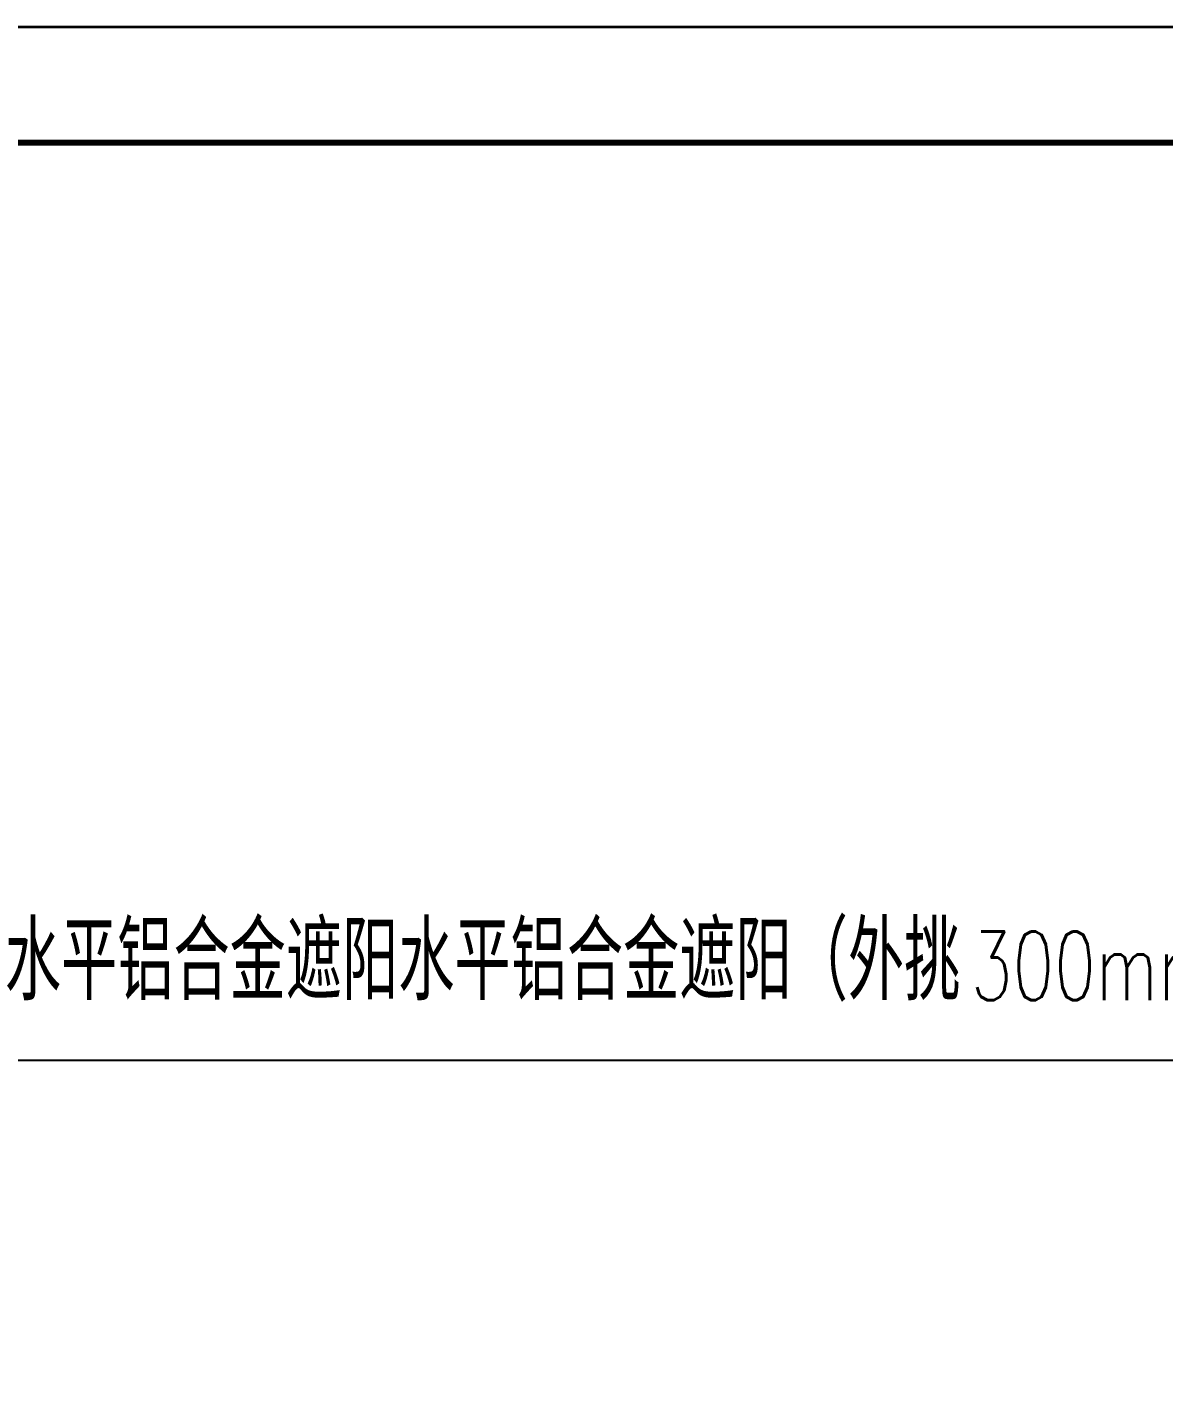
# Model space of a CAD drawing. Header units: millimetres. Extents: x 708158 to 1984082, y -168213 to -53.
# Drawn here: x 1019963 to 1034712, y -36167 to -18600 of the extents above; entities that cross this region are included whole.
import ezdxf

# ---------------------------------------------------------------- set-up
doc = ezdxf.new("R2010")
doc.units = ezdxf.units.MM
doc.header["$LTSCALE"] = 1000
doc.layers.get('0').update_dxf_attribs({"color": 8})
doc.layers.add('DIM_LEAD', color=3, linetype='Continuous')
doc.layers.add('PUB_TEXT', color=7, linetype='Continuous')
doc.layers.add('图框', color=4, linetype='Continuous', lineweight=35)
doc.styles.add('_TCH_DIM', font='SIMPLEX', dxfattribs={"bigfont": 'GBCBIG'})

# ---------------------------------------------------------------- blocks, each defined once
blk = doc.blocks.new('A$C998f5811')
at = {"layer": '图框', "color": 4}
blk.add_line((0, 89100), (-126150, 89100), dxfattribs=at)
at = {"layer": '图框', "color": 4, "const_width": 74.2}
blk.add_lwpolyline([(-122400, 1500), (-1500, 1500), (-1500, 87600), (-122400, 87600)], close=True, dxfattribs=at)

msp = doc.modelspace()

# ---------------------------------------------------------------- linework, layer by layer
at = {"layer": 'DIM_LEAD'}
msp.add_line((1035558.5, -32009.6), (1019359, -32009.6), dxfattribs=at)

# ---------------------------------------------------------------- block references
msp.add_blockref('A$C998f5811', (1086607.6, -107699.9))

# ---------------------------------------------------------------- texts
at = {"layer": 'PUB_TEXT', "style": '_TCH_DIM'}
msp.add_text('水平铝合金遮阳水平铝合金遮阳（外挑', height=1012.766, dxfattribs=at).set_placement((1019674, -31227.1))
at = {"layer": 'PUB_TEXT', "style": '_TCH_DIM', "width": 0.705882}
msp.add_text('300mm)', height=892.5, dxfattribs=at).set_placement((1032207, -31227.1))

doc.saveas('drawing.dxf')
